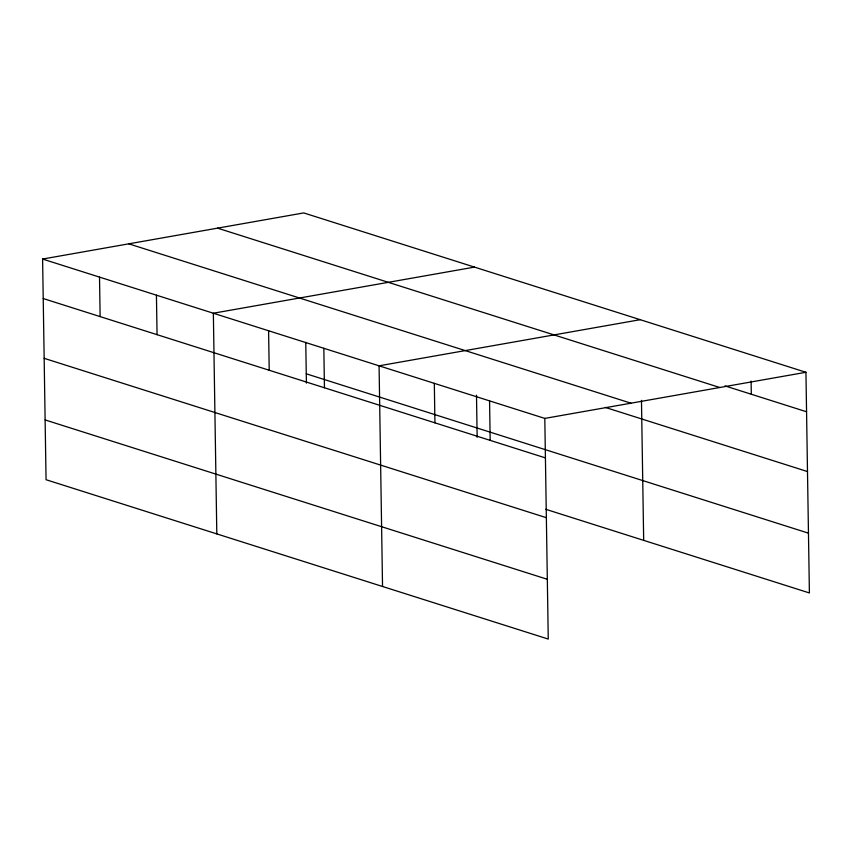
<?xml version="1.0" encoding="UTF-8"?>
<svg xmlns="http://www.w3.org/2000/svg" width="852" height="852" viewBox="0 0 852 852"><rect width="100%" height="100%" fill="white"/><g stroke="black" fill="none" stroke-linecap="round" stroke-linejoin="round"><path stroke-width="1.28" d="M42.6 259.051L544.801 418.407L548.262 639.075L46.061 479.719L42.6 259.051L303.738 212.925L805.939 372.281L809.4 592.949L545.749 509.294M474.479 267.113L213.351 313.227L216.813 533.895M640.203 319.692L379.076 365.817L382.537 586.485M544.801 418.407L805.939 372.281M724.946 385.881L806.556 411.772M217.558 228.144L719.759 387.5M128.769 243.832L630.97 403.188M605.357 407.426L807.494 471.561M306.262 373.804L808.463 533.16M43.218 298.541L545.418 457.897M44.155 358.33L546.356 517.686M45.124 419.93L547.325 579.285M751.102 381.078L751.315 394.242M641.471 400.376L643.675 540.36M489.559 400.877L490.177 440.367M476.492 395.221L477.152 437.289M434.318 383.347L434.935 422.837M323.835 348.287L324.452 387.777M305.762 342.355L306.411 383.112M268.593 330.757L269.211 370.258M156.427 295.175L157.056 334.666M99.514 277.113L100.131 316.603"/></g></svg>
